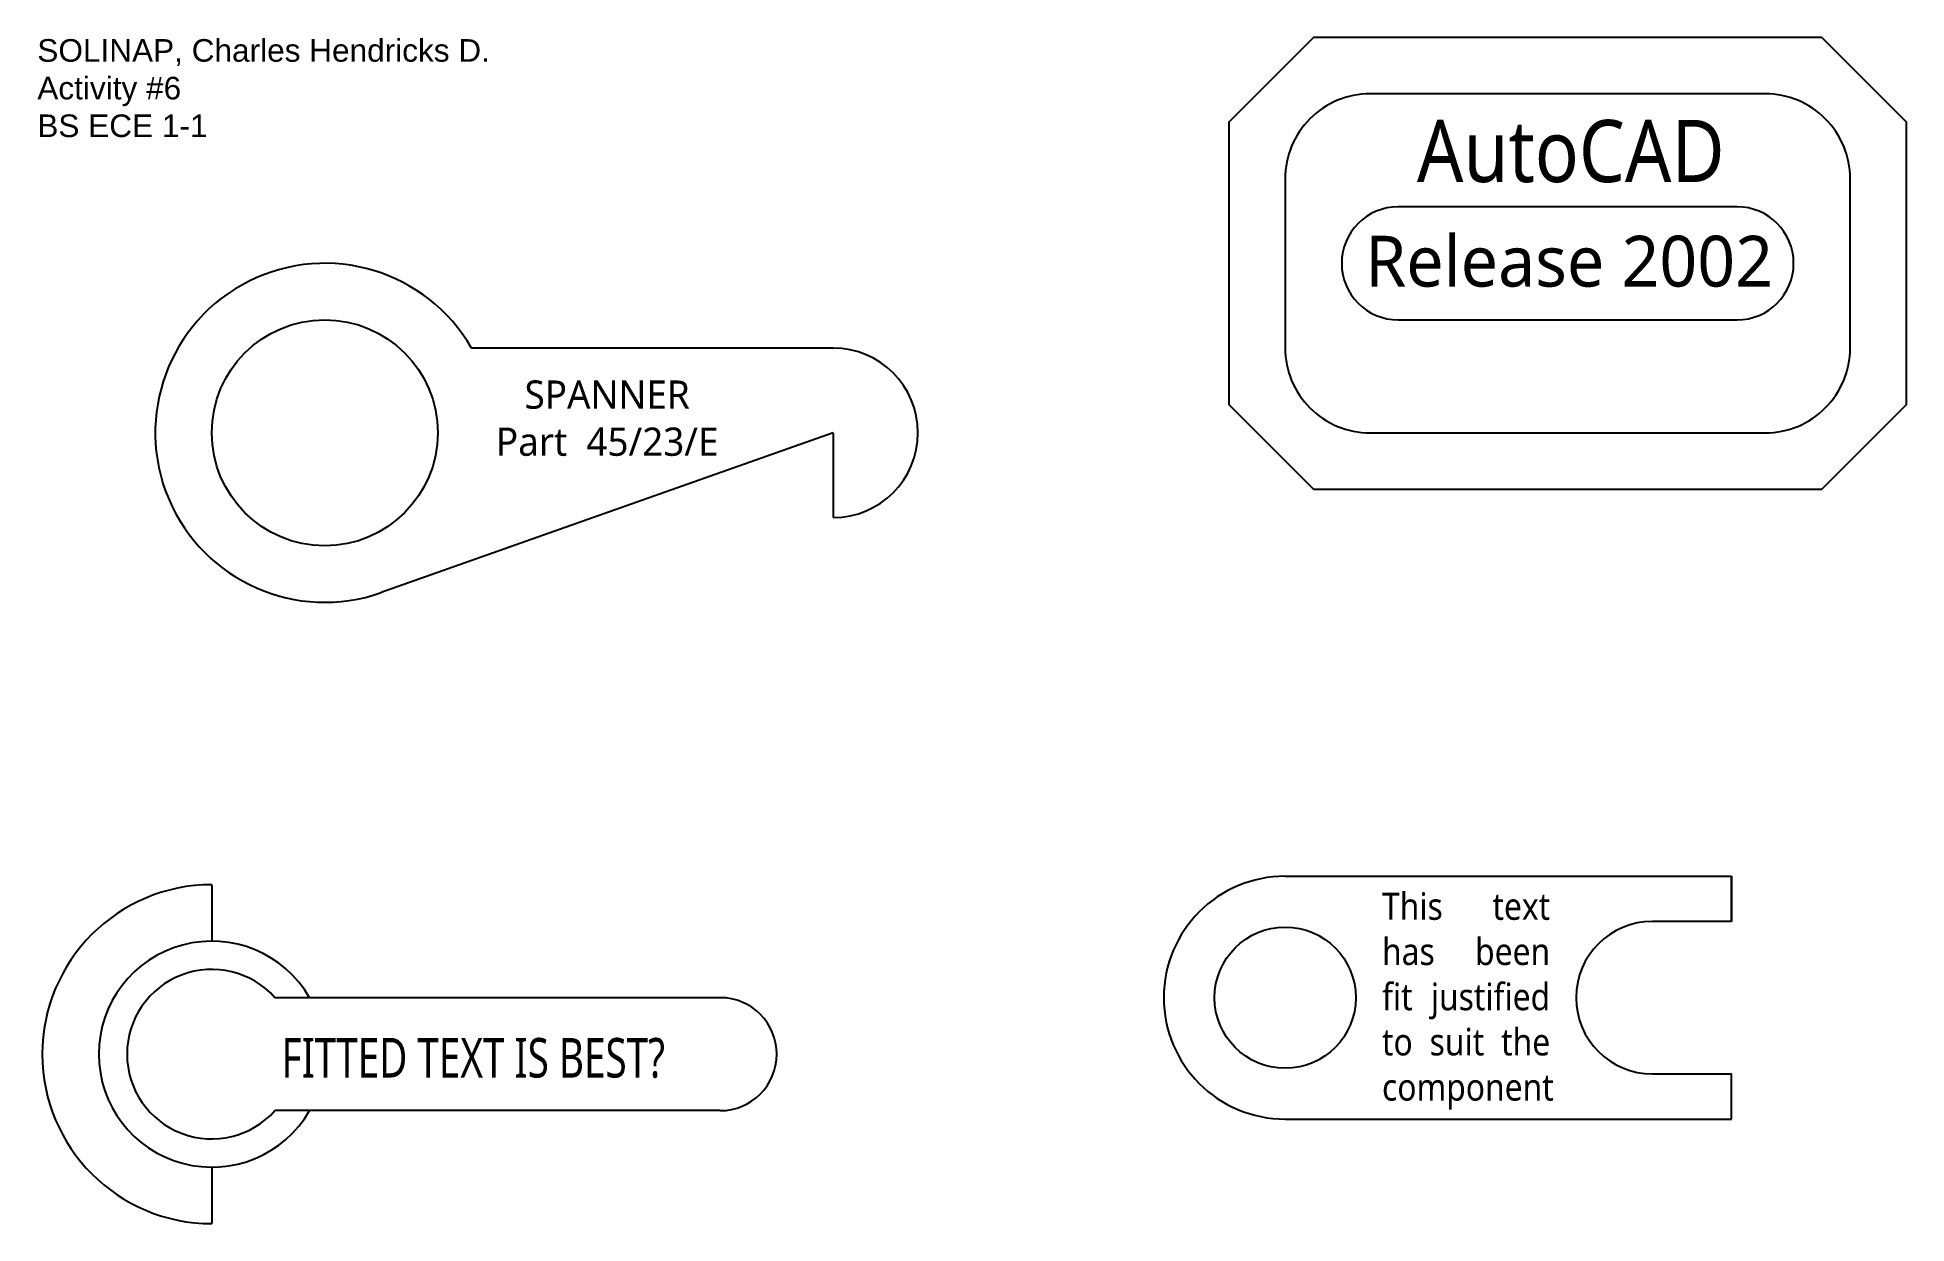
# Model space of a CAD drawing. Header units: millimetres. Extents: x 59 to 390, y 60 to 270.
import ezdxf

# ---------------------------------------------------------------- set-up
doc = ezdxf.new("R2010")
doc.units = ezdxf.units.MM
doc.styles.get("Standard").update_dxf_attribs({"font": 'arial.ttf'})

msp = doc.modelspace()

# ---------------------------------------------------------------- linework, layer by layer
for p, q in [((200, 215), (135.98, 215)), ((200, 200), (120, 171.72)), ((200, 200), (200, 185)), ((90, 120), (90, 110)), ((280, 121.5), (359, 121.5)), ((359, 121.5), (359, 113.5)), ((359, 113.5), (359, 121.5)), ((359, 113.5), (345, 113.5)), ((180, 100), (101.18, 100)), ((345, 86.5), (359, 86.5)), ((359, 78.5), (359, 86.5)), ((180, 80), (101.18, 80)), ((280, 78.5), (359, 78.5)), ((90, 70), (90, 60))]:
    msp.add_line(p, q)
msp.add_lwpolyline([(375, 270), (285, 270), (270, 255), (270, 205), (285, 190), (375, 190), (390, 205), (390, 255)], close=True)
msp.add_lwpolyline([(365, 260), (295, 260, 0.414214), (280, 245), (280, 215, 0.414214), (295, 200), (365, 200, 0.414214), (380, 215), (380, 245, 0.414214)], format="xyb", close=True)
for points in [[(360, 240), (300, 240)], [(300, 220), (360, 220)]]:
    msp.add_lwpolyline(points)
for centre, radius in [((110, 200), 20), ((280, 100), 12.5)]:
    msp.add_circle(centre, radius)
for centre, radius, start, end in [((300, 230), 10, 90, 270), ((360, 230), 10, 270, 90), ((110, 200), 30, 30, 289.4712), ((200, 200), 15, 270, 90), ((90, 90), 30, 90, 270), ((280, 100), 21.5, 90, 270), ((345, 100), 13.5, 90, 270), ((90, 90), 20, 30, 330), ((90, 90), 15, 41.8103, 318.1897), ((180, 90), 10, 270, 90)]:
    msp.add_arc(centre, radius, start, end)

# ---------------------------------------------------------------- texts
for s, insert, char_height, width, attachment_point in [('SOLINAP, Charles Hendricks D.\\PActivity #6\\PBS ECE 1-1', (59.12, 269.69), 4, 170.0487, 1), ('\\pxqc;{\\f@Yu Gothic UI Light|b0|i0|c0|p34;\\W0.9;AutoCAD}', (300.45, 255.38), 11, 60.2113, 1), ('\\pxqc;{\\f@Yu Gothic UI Light|b0|i0|c0|p34;Release 2002}', (294.76, 234.88), 9, 70.9786, 1), ('{\\f@Malgun Gothic|b0|i0|c0|p0;SPANNER\\PPart  45/23/E}', (159.99, 202.56), 5, 59.1417, 5), ('\\pxqj;{\\f@Yu Gothic UI Light|b0|i0|c0|p34;\\W0.9;This text has been fit justified to suit the component}', (311.98, 99.37), 4.8, 29.6736, 5), ('{\\f@Malgun Gothic Semilight|b0|i0|c0|p34;\\W0.75;FITTED TEXT IS BEST?}', (102.36, 92.86), 7, 78.3162, 1)]:
    msp.add_mtext(s, dxfattribs=dict(insert=insert, char_height=char_height, width=width, attachment_point=attachment_point))

doc.saveas('drawing.dxf')
